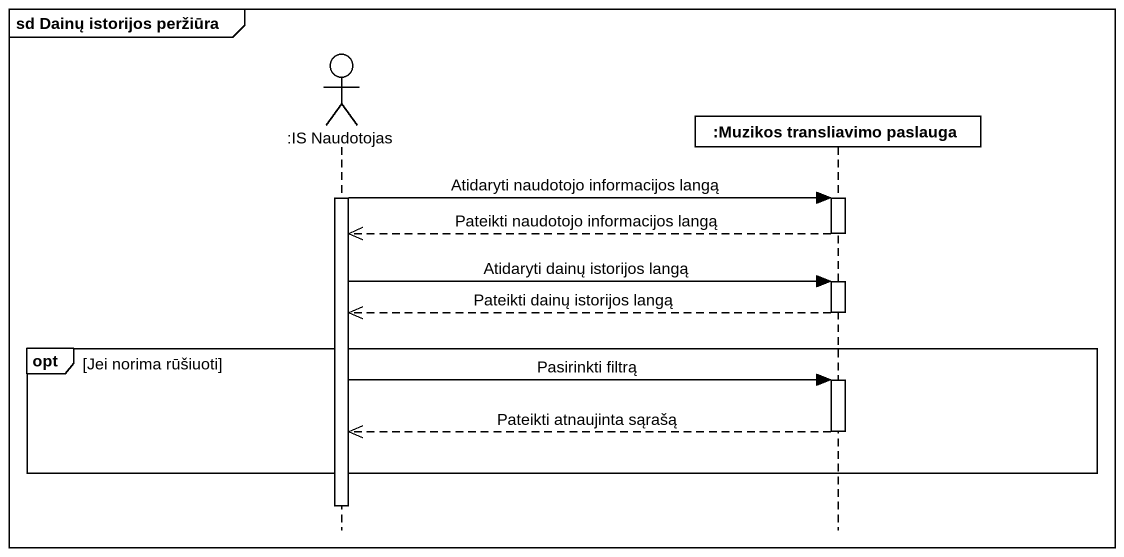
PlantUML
@startuml
mainframe sd Dainų istorijos peržiūra
hide footbox
actor ":IS Naudotojas" as IS_Naudotojas
participant ":Muzikos transliavimo paslauga" as Muzikos_transliavimo

activate IS_Naudotojas
IS_Naudotojas -> Muzikos_transliavimo : Atidaryti naudotojo informacijos langą
activate Muzikos_transliavimo
Muzikos_transliavimo -->> IS_Naudotojas : Pateikti naudotojo informacijos langą
deactivate Muzikos_transliavimo
IS_Naudotojas -> Muzikos_transliavimo : Atidaryti dainų istorijos langą
activate Muzikos_transliavimo
Muzikos_transliavimo -->> IS_Naudotojas : Pateikti dainų istorijos langą
deactivate Muzikos_transliavimo
opt Jei norima rūšiuoti
  IS_Naudotojas -> Muzikos_transliavimo : Pasirinkti filtrą
  activate Muzikos_transliavimo
  Muzikos_transliavimo -->> IS_Naudotojas : Pateikti atnaujinta sąrašą
  deactivate Muzikos_transliavimo
end
deactivate IS_Naudotojas
@enduml
